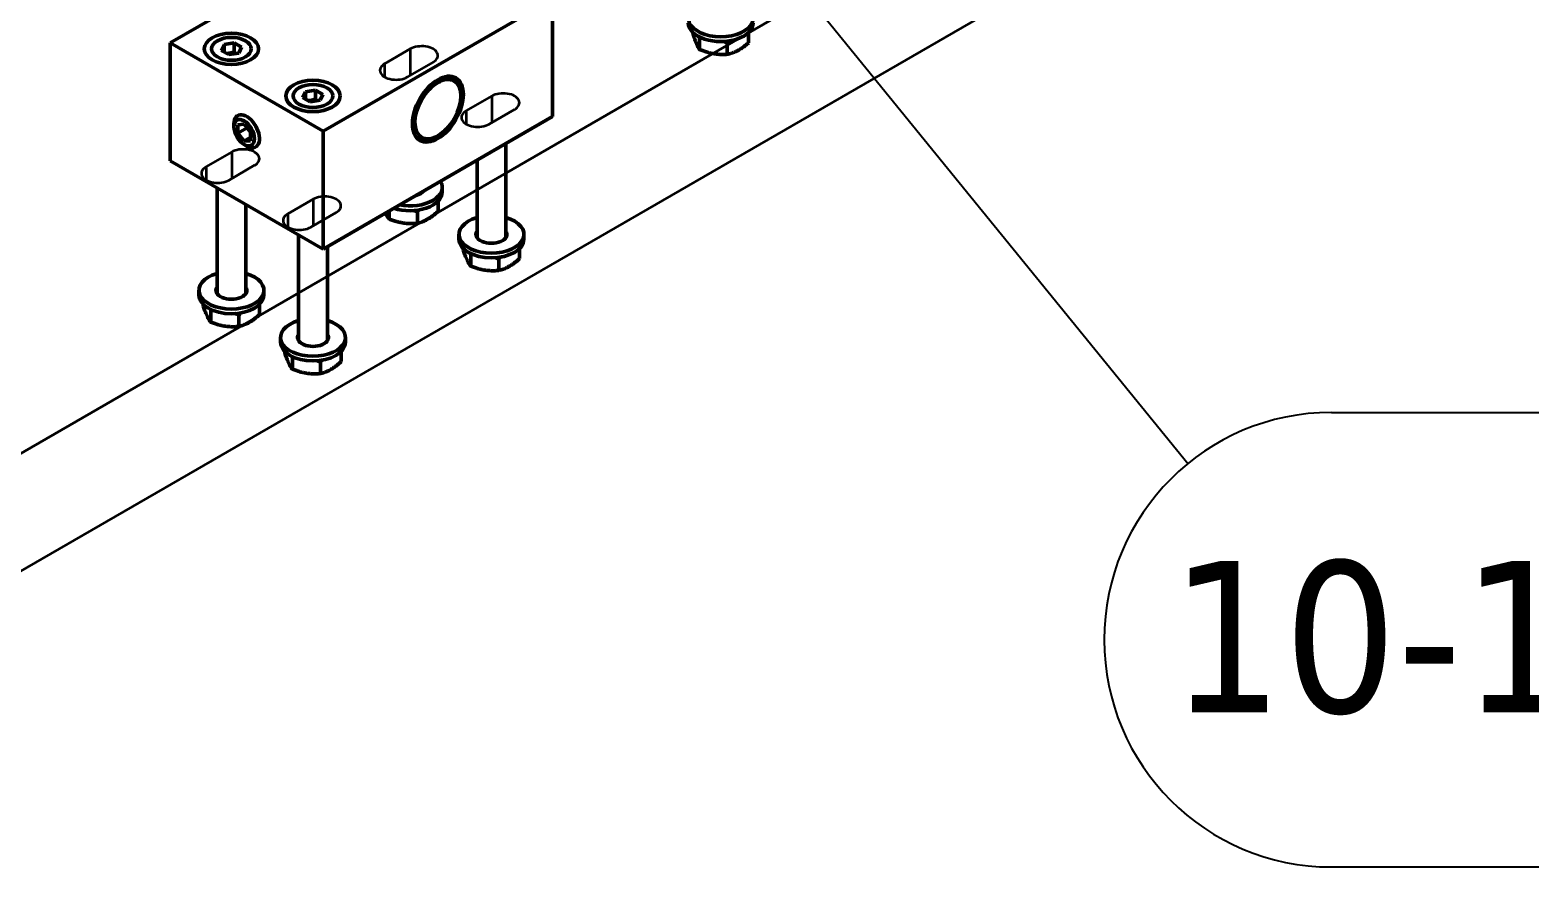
# Model space of a CAD drawing. Header units: millimetres. Extents: x -1346 to 2520, y -2365 to 1874.
# Drawn here: x 1874.1 to 2082.2, y 1151.8 to 1267.8 of the extents above; entities that cross this region are included whole.
import ezdxf

# ---------------------------------------------------------------- set-up
doc = ezdxf.new("R2010")
doc.units = ezdxf.units.MM
doc.header["$LTSCALE"] = 6
for name, color, linetype, lineweight in [('Reference (ISO)', 7, 'Continuous', 35), ('Symbol (ISO)', 7, 'Continuous', 25), ('Visible (ISO)', 7, 'Continuous', 50)]:
    doc.layers.add(name, color=color, linetype=linetype, lineweight=lineweight)
doc.styles.add('Note Text (ISO)', font='tahoma.ttf')

# ---------------------------------------------------------------- blocks, each defined once
blk = doc.blocks.new('Balloon32')
at = {"layer": 'Symbol (ISO)'}
for p, q in [((326.916, 216.276), (325.337, 218.215)), ((327.304, 216.592), (325.337, 218.215)), ((325.337, 218.215), (326.528, 215.96)), ((326.528, 215.96), (327.304, 216.592)), ((326.916, 216.276), (339.125, 201.279)), ((342.435, 202.463), (352.223, 202.463)), ((342.435, 191.963), (352.223, 191.963))]:
    blk.add_line(p, q, dxfattribs=at)
at = {"layer": 'Symbol (ISO)', "flags": 128}
blk.add_lwpolyline([(327.304, 216.592), (325.337, 218.215), (326.528, 215.96), (327.304, 216.592)], dxfattribs=at)
at = {"layer": 'Symbol (ISO)'}
for centre, start, end in [((342.435, 197.213), 90, 270), ((352.223, 197.213), 270, 90)]:
    blk.add_arc(centre, 5.25, start, end, dxfattribs=at)
blk.add_solid([(327.304, 216.592), (325.337, 218.215), (326.528, 215.96), (327.304, 216.592)], dxfattribs=at)
at = {"layer": 'Symbol (ISO)', "insert": (347.329, 197.25), "char_height": 3.5, "attachment_point": 5, "style": 'Note Text (ISO)'}
blk.add_mtext('10-1035', dxfattribs=at)

msp = doc.modelspace()

# ---------------------------------------------------------------- linework, layer by layer
at = {"layer": 'Reference (ISO)'}
for p, q in [((1865.3, 1204.76), (2119.32, 1351.43)), ((1865.3, 1188.43), (2119.32, 1335.1)), ((1923.32, 1263.12), (1926.85, 1265.16)), ((1926.85, 1265.16), (1926.85, 1261.49)), ((1923.32, 1263.12), (1923.32, 1261.28)), ((1930.04, 1263.32), (1926.5, 1261.28)), ((1934.63, 1256.59), (1938.17, 1258.63)), ((1938.17, 1258.63), (1938.17, 1254.96)), ((1934.63, 1256.59), (1934.63, 1254.75)), ((1941.35, 1256.79), (1937.82, 1254.75)), ((1898.57, 1248.83), (1902.11, 1250.87)), ((1902.11, 1250.87), (1902.11, 1247.2)), ((1898.57, 1248.83), (1898.57, 1246.99)), ((1905.29, 1249.04), (1901.75, 1246.99)), ((1909.88, 1242.3), (1913.42, 1244.34)), ((1913.42, 1244.34), (1913.42, 1240.67)), ((1909.88, 1242.3), (1909.88, 1240.46)), ((1916.6, 1242.5), (1913.07, 1240.46))]:
    msp.add_line(p, q, dxfattribs=at)
for centre, major_axis in [((1928.45, 1264.24), (2.25, 0)), ((1924.91, 1262.2), (-2.25, 0)), ((1939.76, 1257.71), (2.25, 0)), ((1936.22, 1255.67), (-2.25, 0)), ((1903.7, 1249.95), (2.25, 0)), ((1900.16, 1247.91), (-2.25, 0)), ((1915.01, 1243.42), (2.25, 0)), ((1911.48, 1241.38), (-2.25, 0))]:
    msp.add_ellipse(centre, major_axis=major_axis, ratio=0.57735, start_param=5.497787, end_param=8.63938, dxfattribs=at)
at = {"layer": 'Visible (ISO)'}
for p, q in [((1925.4, 1284.37), (1893.58, 1266)), ((1946.61, 1272.13), (1914.79, 1253.75)), ((1946.61, 1255.8), (1946.61, 1272.13)), ((1966.07, 1267.38), (1966.07, 1267.46)), ((1973.79, 1266.01), (1973.79, 1267.46)), ((1893.58, 1266), (1893.58, 1249.67)), ((1893.58, 1266), (1914.79, 1253.75)), ((1900.67, 1264.97), (1901.05, 1265.77)), ((1901.69, 1264.38), (1900.67, 1264.97)), ((1901.05, 1265.77), (1902.44, 1265.99)), ((1901.05, 1264.75), (1901.05, 1265.77)), ((1902.44, 1264.77), (1902.44, 1265.99)), ((1902.44, 1265.99), (1903.46, 1265.4)), ((1903.46, 1265.4), (1903.09, 1264.6)), ((1966.97, 1265.11), (1966.97, 1266.69)), ((1970.83, 1264.42), (1970.83, 1266)), ((1903.09, 1264.6), (1901.69, 1264.38)), ((1911.99, 1258.44), (1912.36, 1259.24)), ((1912.36, 1259.24), (1913.75, 1259.46)), ((1912.36, 1258.22), (1912.36, 1259.24)), ((1913.75, 1258.23), (1913.75, 1259.46)), ((1913.75, 1259.46), (1914.77, 1258.87)), ((1914.77, 1258.87), (1914.4, 1258.06)), ((1933.89, 1258.65), (1933.89, 1259.06)), ((1913.01, 1257.85), (1911.99, 1258.44)), ((1914.4, 1258.06), (1913.01, 1257.85)), ((1902.42, 1254.37), (1902.42, 1254.77)), ((1902.96, 1254.65), (1903.84, 1254.73)), ((1902.96, 1253.47), (1902.96, 1254.65)), ((1903.84, 1254.73), (1904.72, 1253.63)), ((1914.79, 1237.42), (1946.61, 1255.8)), ((1902.96, 1253.47), (1904.25, 1254.22)), ((1903.84, 1252.38), (1902.96, 1253.47)), ((1904.72, 1252.89), (1903.84, 1252.38)), ((1904.72, 1252.45), (1903.84, 1252.38)), ((1904.72, 1253.63), (1904.72, 1252.45)), ((1914.79, 1253.75), (1914.79, 1237.42)), ((1930.7, 1253.14), (1930.35, 1252.94)), ((1903.84, 1251.91), (1904.19, 1251.71)), ((1940.13, 1252.05), (1940.13, 1239.01)), ((1893.58, 1249.67), (1914.79, 1237.42)), ((1936.13, 1249.74), (1936.13, 1239.01)), ((1900.07, 1245.93), (1900.07, 1231.25)), ((1930.72, 1244.05), (1930.72, 1242.64)), ((1931.31, 1245.34), (1931.31, 1246)), ((1904.07, 1243.62), (1904.07, 1231.25)), ((1923.96, 1242.71), (1923.96, 1241.6)), ((1927.86, 1242.58), (1927.86, 1240.99)), ((1911.38, 1239.4), (1911.38, 1224.72)), ((1915.38, 1237.76), (1915.38, 1224.72)), ((1933.63, 1238.81), (1933.63, 1239.47)), ((1942.63, 1238.81), (1942.63, 1239.47)), ((1934.22, 1237.52), (1934.22, 1237.32)), ((1935.27, 1236.65), (1935.27, 1235.06)), ((1939.17, 1236.04), (1939.17, 1234.46)), ((1942.03, 1237.52), (1942.03, 1236.11)), ((1897.57, 1231.06), (1897.57, 1231.71)), ((1906.57, 1231.06), (1906.57, 1231.71)), ((1898.16, 1229.76), (1898.16, 1229.56)), ((1905.97, 1229.76), (1905.97, 1228.35)), ((1899.21, 1228.89), (1899.21, 1227.31)), ((1903.11, 1228.29), (1903.11, 1226.7)), ((1908.88, 1224.52), (1908.88, 1225.18)), ((1909.48, 1223.23), (1909.48, 1223.03)), ((1917.28, 1223.23), (1917.28, 1221.82)), ((1917.88, 1224.52), (1917.88, 1225.18)), ((1910.52, 1222.36), (1910.52, 1220.78)), ((1914.43, 1221.75), (1914.43, 1220.17))]:
    msp.add_line(p, q, dxfattribs=at)
for centre, major_axis, start_param, end_param in [((1969.93, 1269.45), (-4.5, 0), 5.172943, 10.53502), ((1969.93, 1268.79), (-4.5, 0), 0, 3.141593), ((1930.35, 1257.02), (2.5, 4.33), 5.497787, 6.212416), ((1904.19, 1253.75), (1.25, -2.17), 5.497787, 10.210176), ((1930.35, 1257.02), (-2.5, -4.33), 0.07077, 0.785398), ((1926.81, 1246), (4.5, 0), 4.387545, 6.608029), ((1926.81, 1245.34), (4.5, 0), 4.196924, 6.283185), ((1926.81, 1246), (-2.15, 0), 1.980444, 2.731945), ((1938.13, 1239.47), (4.5, 0), 2.03135, 7.393428), ((1938.13, 1239.47), (2.15, 0), 2.765842, 6.658936), ((1938.13, 1238.81), (4.5, 0), 3.141593, 6.283185), ((1938.13, 1238.81), (-2.15, 0), 5.907435, 6.016941), ((1938.13, 1238.81), (2.15, 0), 0.266244, 0.37575), ((1902.07, 1231.71), (4.5, 0), 2.03135, 7.393428), ((1902.07, 1231.71), (2.15, 0), 2.765842, 6.658936), ((1902.07, 1231.06), (-2.15, 0), 5.907435, 6.016941), ((1902.07, 1231.06), (2.15, 0), 0.266244, 0.37575), ((1902.07, 1231.06), (4.5, 0), 3.141593, 6.283185), ((1913.38, 1225.18), (4.5, 0), 2.03135, 7.393428), ((1913.38, 1225.18), (2.15, 0), 2.765842, 6.658936), ((1913.38, 1224.52), (4.5, 0), 3.141593, 6.283185), ((1913.38, 1224.52), (-2.15, 0), 5.907435, 6.016941), ((1913.38, 1224.52), (2.15, 0), 0.266244, 0.37575)]:
    msp.add_ellipse(centre, major_axis=major_axis, ratio=0.57735, start_param=start_param, end_param=end_param, dxfattribs=at)
for centre, major_axis in [((1902.07, 1265.18), (3.77, 0)), ((1902.07, 1265.18), (2.75, 0)), ((1913.38, 1258.65), (3.77, 0)), ((1930.7, 1256.82), (-2.5, -4.33)), ((1930.7, 1256.82), (2.25, 3.9)), ((1913.38, 1258.65), (2.75, 0)), ((1903.84, 1253.55), (-1, 1.74))]:
    msp.add_ellipse(centre, major_axis=major_axis, ratio=0.57735, dxfattribs=at)
for points, weights in [([(1966.07, 1267.38), (1966.52, 1265.77), (1966.97, 1265.11)], [1, 1.15470053838, 1]), ([(1966.97, 1266.69), (1966.95, 1266.78), (1966.92, 1266.86)], [1, 1.00732941013, 1.01396431391]), ([(1967.25, 1266.71), (1967.11, 1266.7), (1966.97, 1266.69)], [1.01874205571, 1.01002003015, 1]), ([(1966.97, 1265.11), (1968.9, 1264.29), (1970.83, 1264.42)], [1, 1.15470053838, 1]), ([(1970.83, 1266), (1970.57, 1266.11), (1970.33, 1266.2)], [1, 1.01835840199, 1.03235959971]), ([(1971.19, 1266.3), (1971.02, 1266.16), (1970.83, 1266)], [1.03000672728, 1.01683551305, 1]), ([(1970.83, 1264.42), (1972.31, 1264.74), (1973.79, 1266.01)], [1, 1.15470053838, 1]), ([(1902.44, 1264.77), (1901.9, 1264.55), (1901.42, 1264.54)], [1, 1.11516383842, 1.05886467072]), ([(1902.71, 1264.54), (1902.58, 1264.63), (1902.44, 1264.77)], [1.05850500864, 1.03917061523, 1]), ([(1913.75, 1258.23), (1913.22, 1258.02), (1912.73, 1258)], [1, 1.11516383842, 1.05886467072]), ([(1914.03, 1258.01), (1913.9, 1258.1), (1913.75, 1258.23)], [1.05850500864, 1.03917061523, 1]), ([(1923.45, 1242.42), (1923.69, 1241.93), (1923.96, 1241.6)], [1.07721454094, 1.0741101123, 1]), ([(1927.86, 1242.58), (1927.6, 1242.68), (1927.35, 1242.76)], [1, 1.01821801946, 1.03214521697]), ([(1928.2, 1242.87), (1928.03, 1242.73), (1927.86, 1242.58)], [1.02943687441, 1.01647240799, 1]), ([(1927.86, 1240.99), (1929.29, 1241.34), (1930.72, 1242.64)], [1, 1.15470053838, 1]), ([(1923.96, 1241.6), (1925.91, 1240.82), (1927.86, 1240.99)], [1, 1.15470053838, 1]), ([(1934.22, 1237.32), (1934.75, 1235.71), (1935.27, 1235.06)], [1, 1.15470053838, 1]), ([(1935.27, 1236.65), (1935.24, 1236.74), (1935.21, 1236.84)], [1, 1.00812044569, 1.01538838448]), ([(1935.58, 1236.67), (1935.43, 1236.66), (1935.27, 1236.65)], [1.02034654617, 1.01094806049, 1]), ([(1939.17, 1236.04), (1938.91, 1236.15), (1938.67, 1236.23)], [1, 1.01821801946, 1.03214521697]), ([(1939.51, 1236.34), (1939.35, 1236.2), (1939.17, 1236.04)], [1.02943687441, 1.01647240799, 1]), ([(1939.17, 1234.46), (1940.6, 1234.81), (1942.03, 1236.11)], [1, 1.15470053838, 1]), ([(1935.27, 1235.06), (1937.22, 1234.29), (1939.17, 1234.46)], [1, 1.15470053838, 1]), ([(1898.16, 1229.56), (1898.69, 1227.96), (1899.21, 1227.31)], [1, 1.15470053838, 1]), ([(1899.21, 1228.89), (1899.18, 1228.99), (1899.15, 1229.08)], [1, 1.00812044569, 1.01538838448]), ([(1899.52, 1228.91), (1899.37, 1228.9), (1899.21, 1228.89)], [1.02034654617, 1.01094806049, 1]), ([(1903.11, 1228.29), (1902.85, 1228.39), (1902.61, 1228.48)], [1, 1.01821801946, 1.03214521697]), ([(1903.45, 1228.58), (1903.28, 1228.44), (1903.11, 1228.29)], [1.02943687441, 1.01647240799, 1]), ([(1903.11, 1226.7), (1904.54, 1227.05), (1905.97, 1228.35)], [1, 1.15470053838, 1]), ([(1899.21, 1227.31), (1901.16, 1226.53), (1903.11, 1226.7)], [1, 1.15470053838, 1]), ([(1909.48, 1223.03), (1910, 1221.43), (1910.52, 1220.78)], [1, 1.15470053838, 1]), ([(1910.52, 1222.36), (1910.49, 1222.46), (1910.46, 1222.55)], [1, 1.00812044569, 1.01538838448]), ([(1910.83, 1222.38), (1910.68, 1222.37), (1910.52, 1222.36)], [1.02034654617, 1.01094806049, 1]), ([(1914.43, 1221.75), (1914.17, 1221.86), (1913.92, 1221.94)], [1, 1.01821801946, 1.03214521697]), ([(1914.76, 1222.05), (1914.6, 1221.91), (1914.43, 1221.75)], [1.02943687441, 1.01647240799, 1]), ([(1914.43, 1220.17), (1915.85, 1220.52), (1917.28, 1221.82)], [1, 1.15470053838, 1]), ([(1910.52, 1220.78), (1912.47, 1220), (1914.43, 1220.17)], [1, 1.15470053838, 1])]:
    msp.add_rational_spline(points, weights, degree=2, dxfattribs=at)

# ---------------------------------------------------------------- block references
at = {"layer": 'Symbol (ISO)', "xscale": 6, "yscale": 6, "zscale": 6}
msp.add_blockref('Balloon32', (0, 0), dxfattribs=at)

doc.saveas('drawing.dxf')
